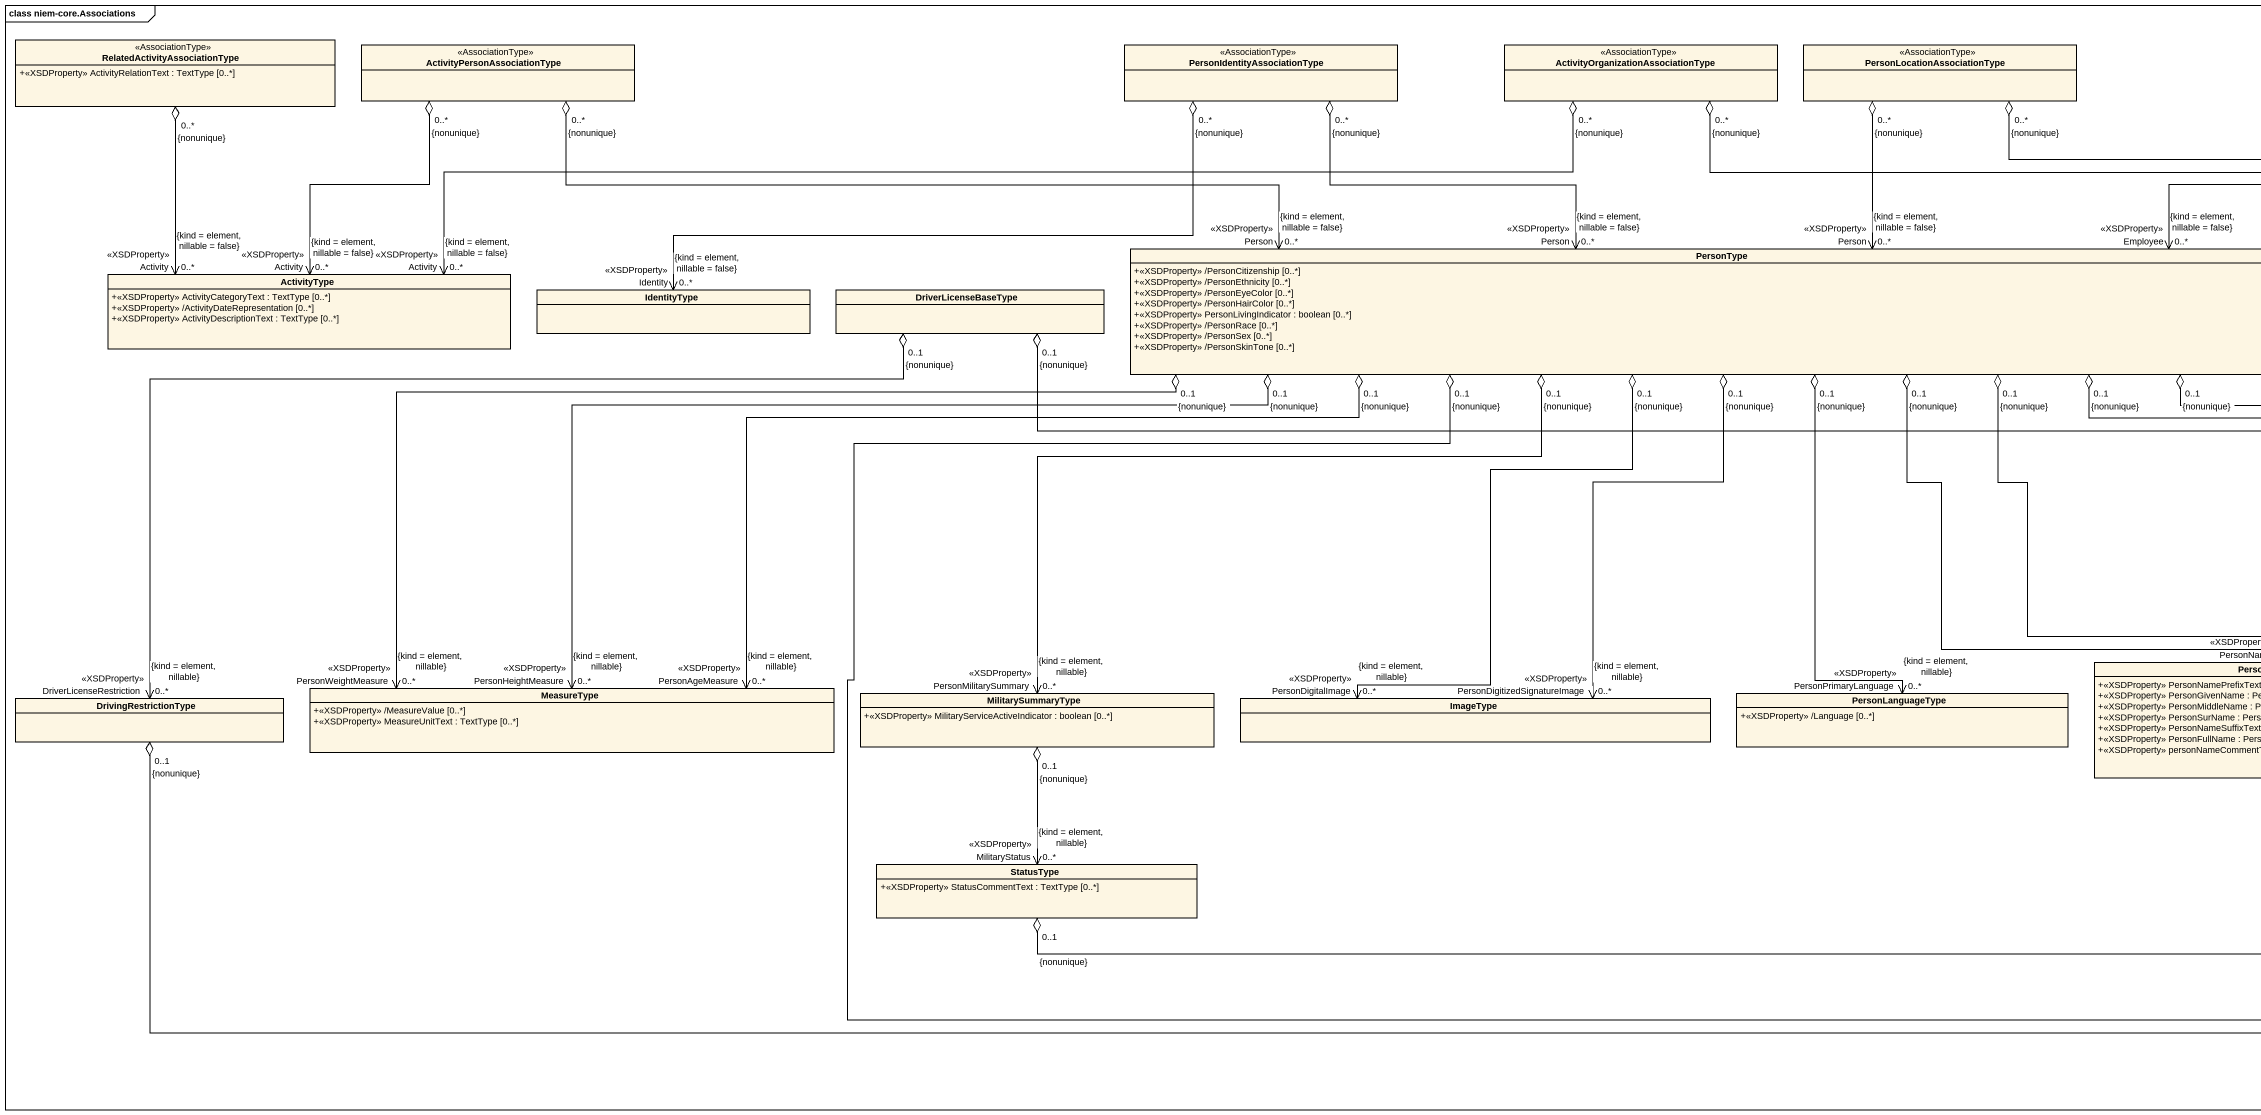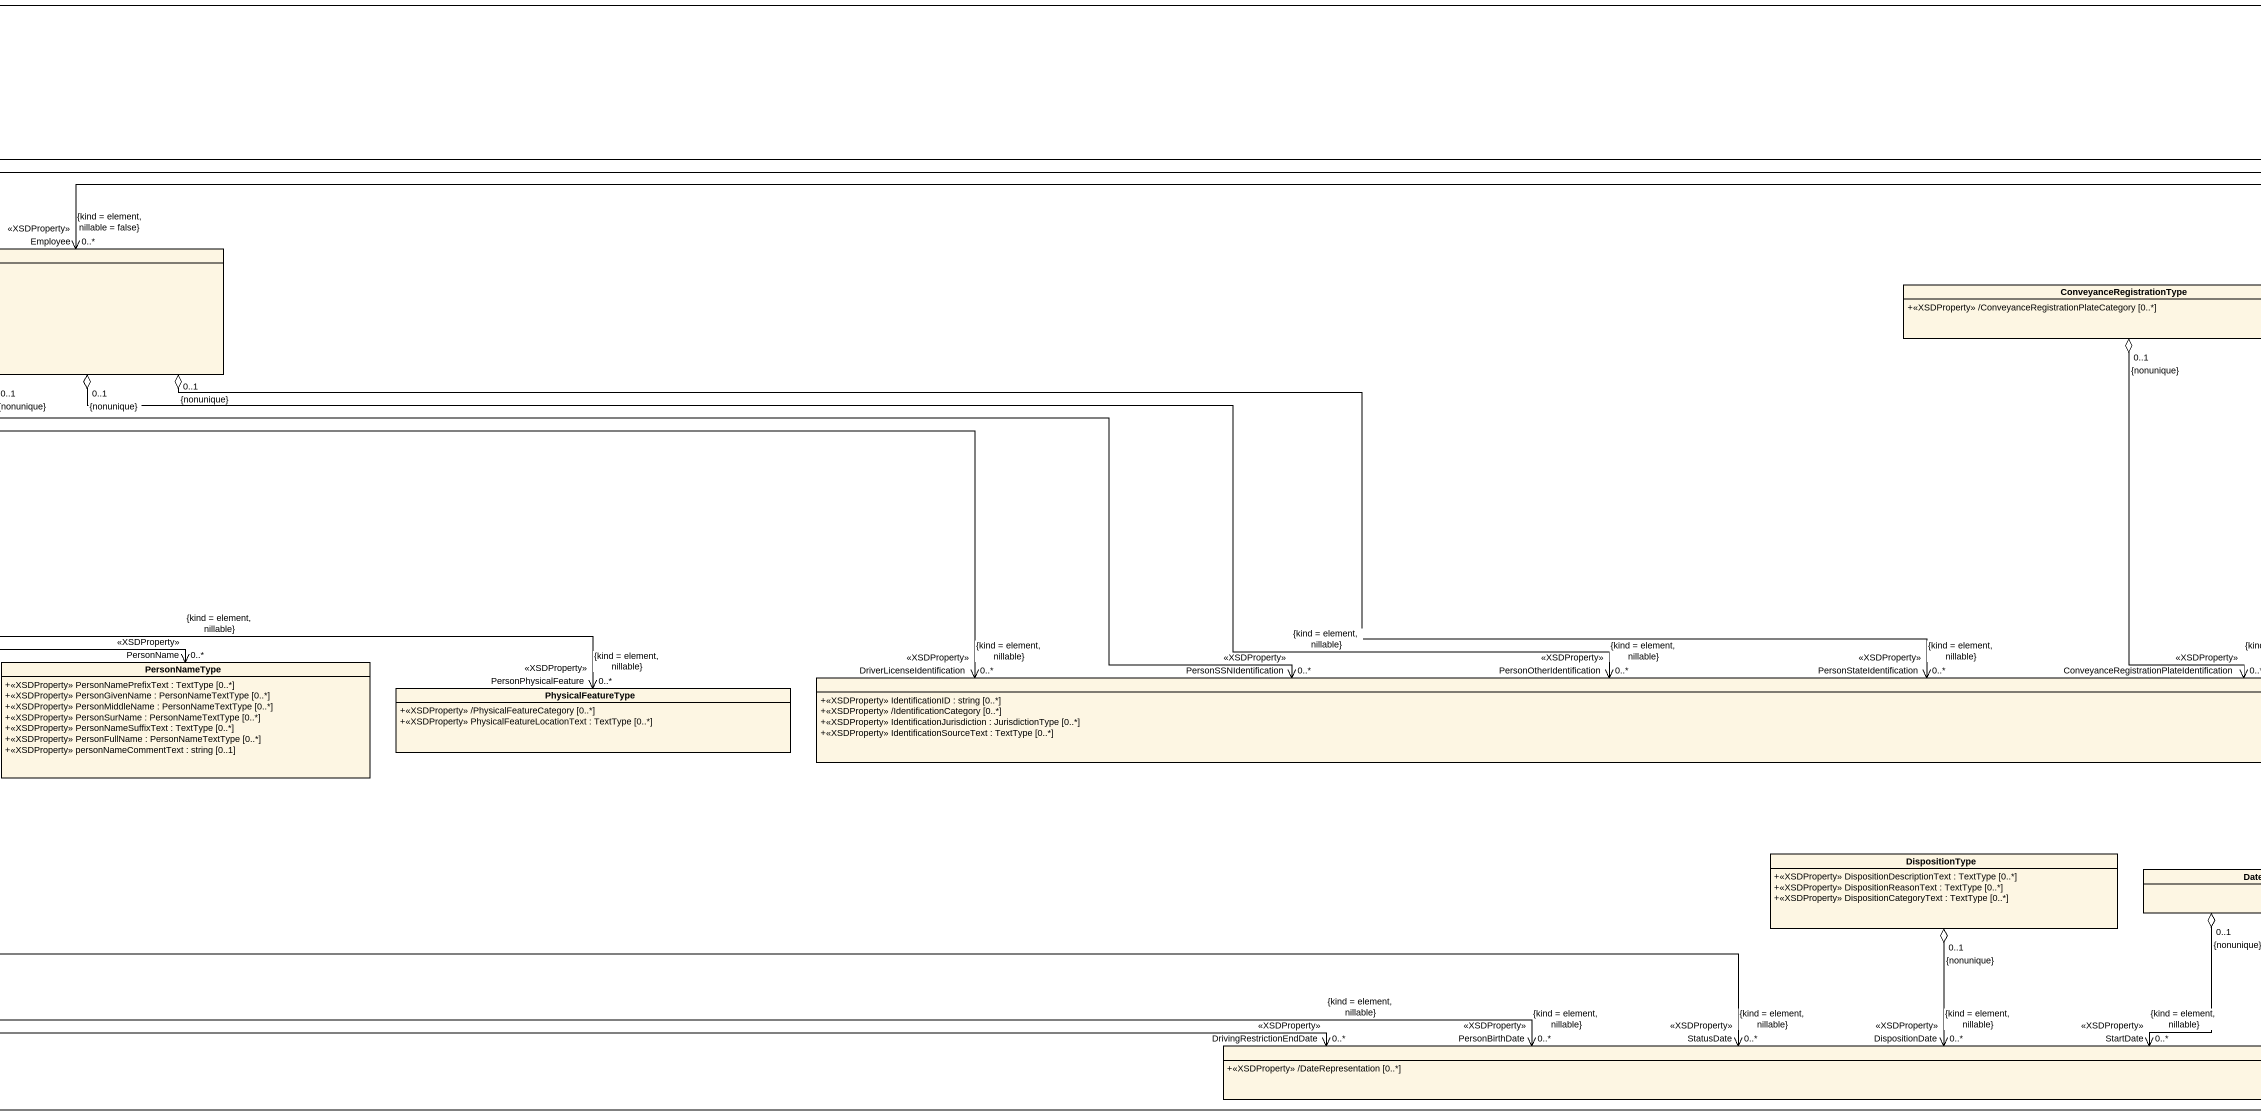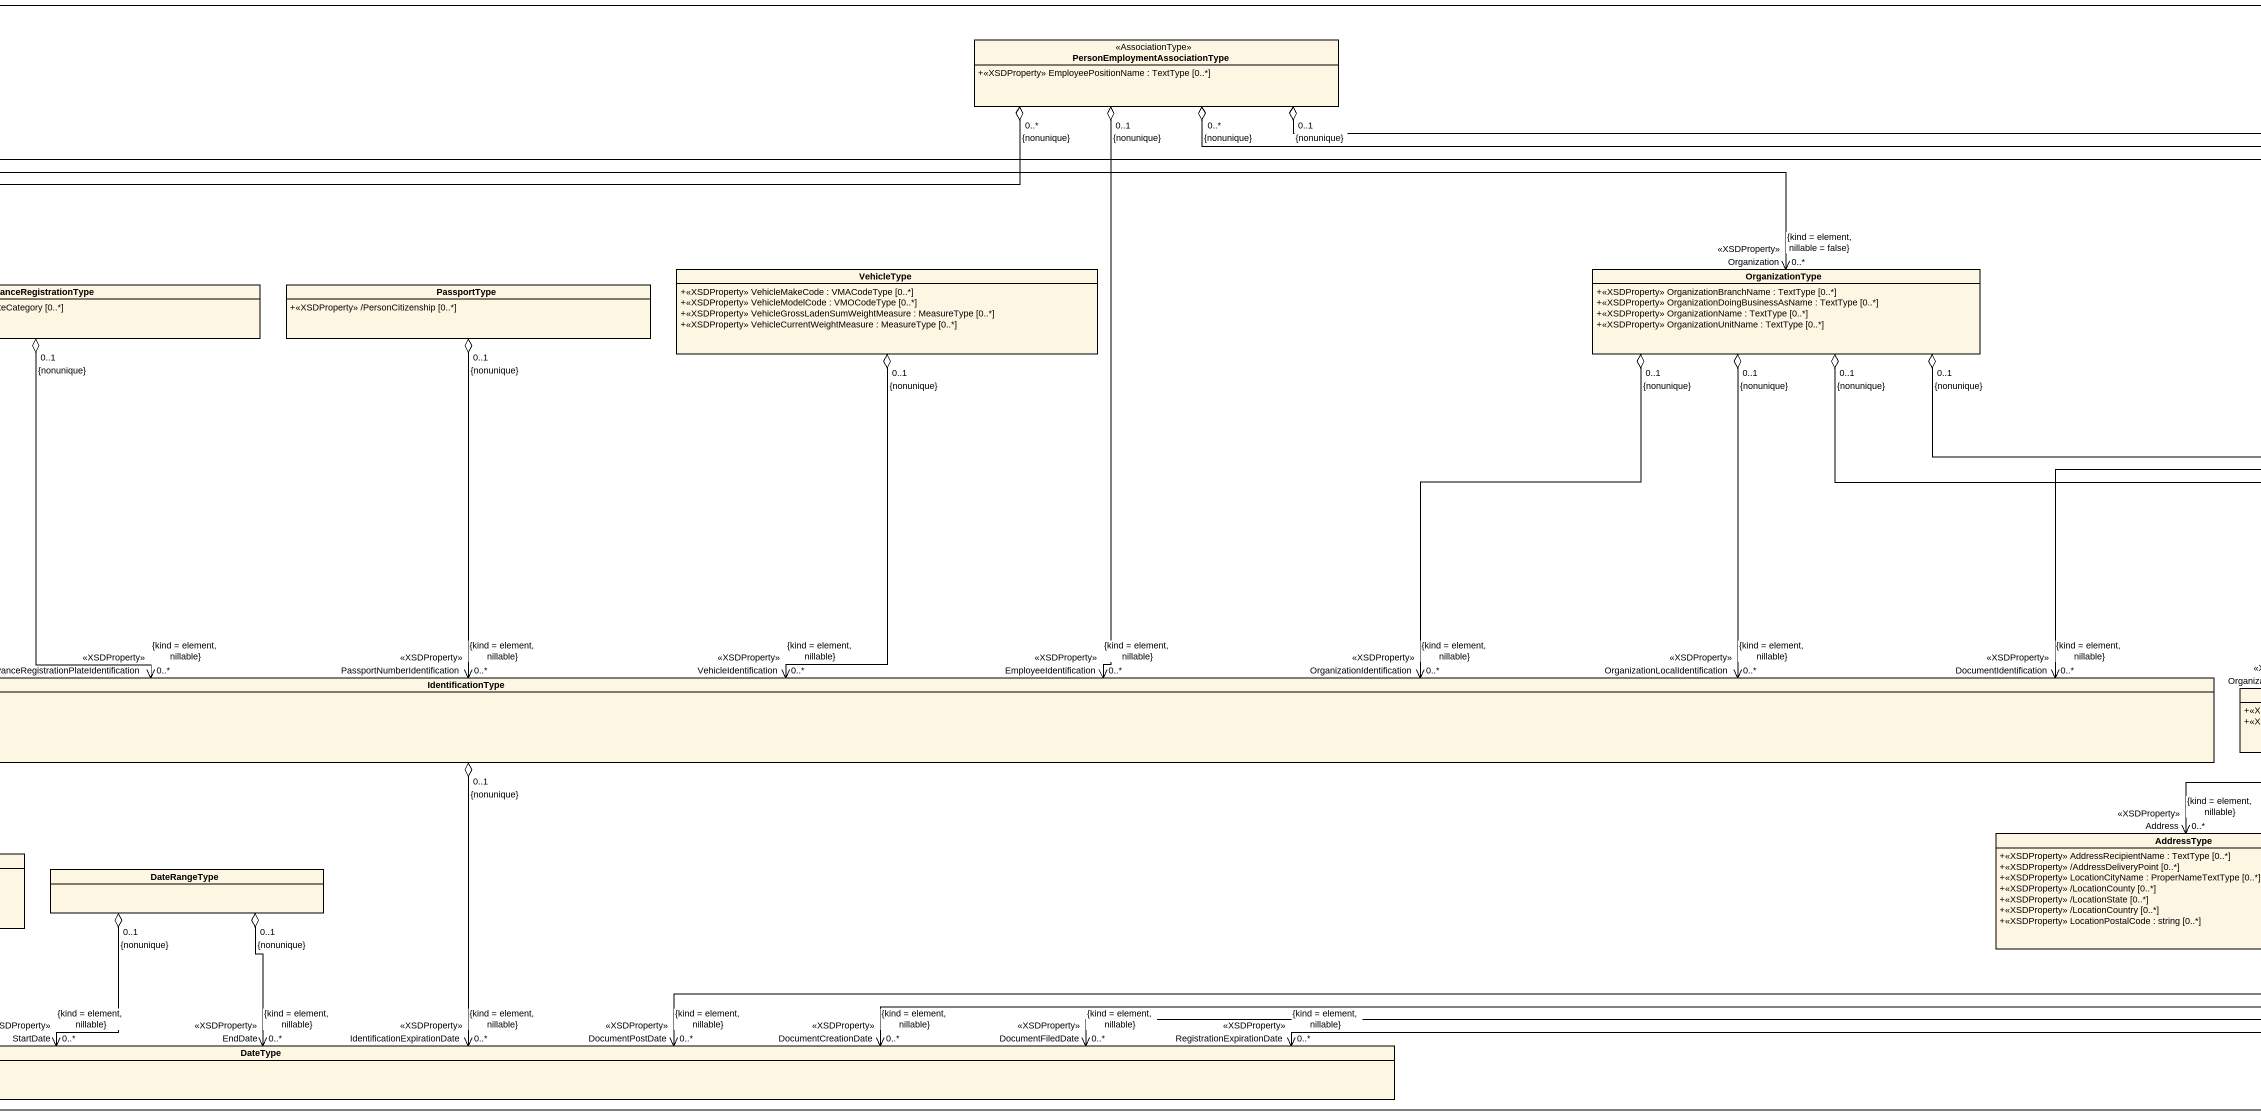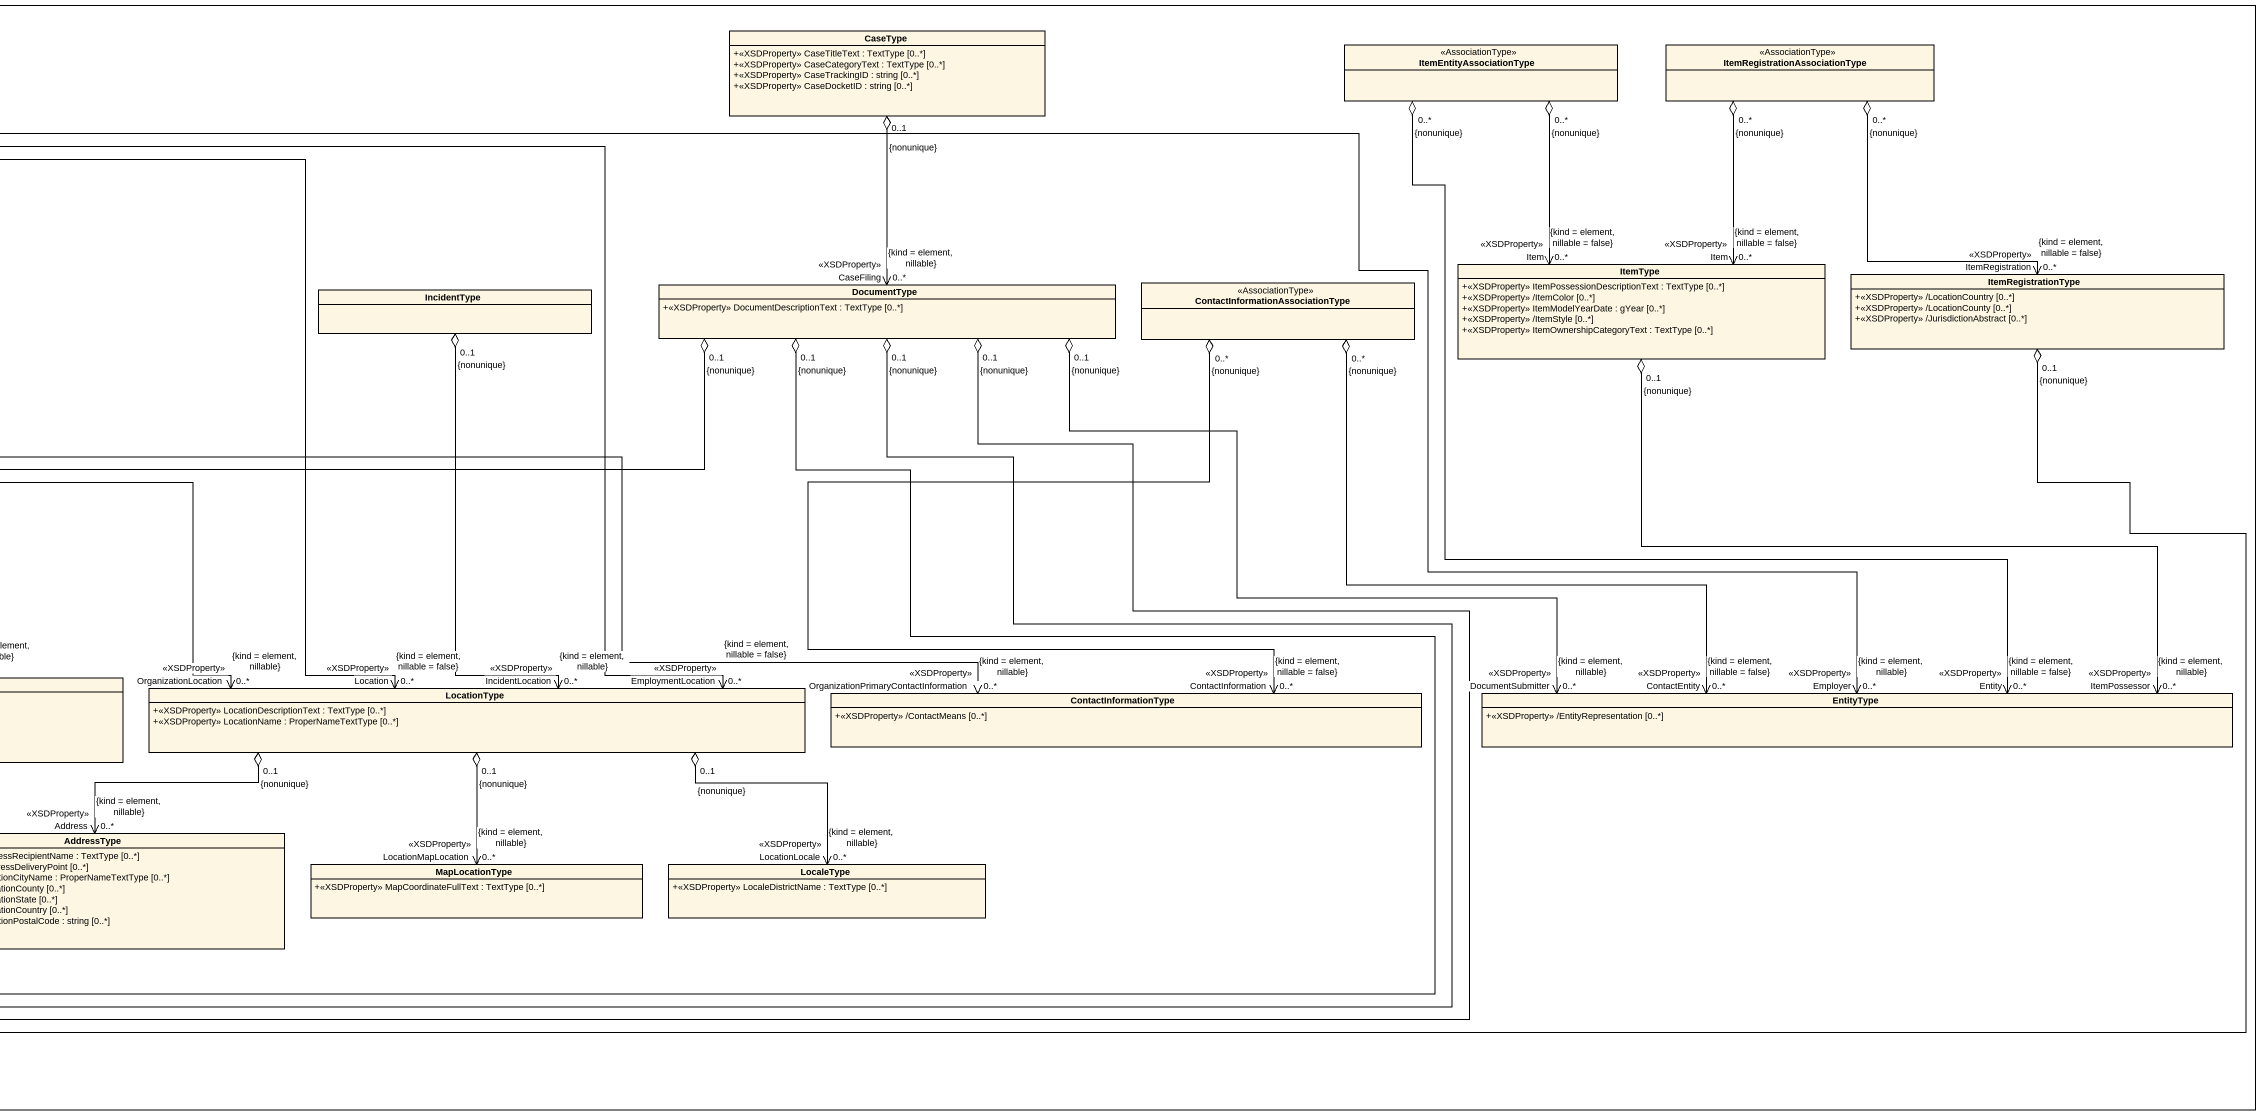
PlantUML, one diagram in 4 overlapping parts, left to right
@startuml
mainframe class niem-core.Associations
hide circle
hide empty members
skinparam classAttributeIconSize 0
class "RelatedActivityAssociationType" as RelatedActivityAssociationTy <<AssociationType>> {
  +<<XSDProperty>> ActivityRelationText : TextType [0..*]
}
class "PersonEmploymentAssociationType" as PersonEmploymentAssociationT <<AssociationType>> {
  +<<XSDProperty>> EmployeePositionName : TextType [0..*]
}
class CaseType {
  +<<XSDProperty>> CaseTitleText : TextType [0..*]
  +<<XSDProperty>> CaseCategoryText : TextType [0..*]
  +<<XSDProperty>> CaseTrackingID : string [0..*]
  +<<XSDProperty>> CaseDocketID : string [0..*]
}
class "ActivityPersonAssociationType" as ActivityPersonAssociationTyp <<AssociationType>>
class "PersonIdentityAssociationType" as PersonIdentityAssociationTyp <<AssociationType>>
class "ActivityOrganizationAssociationType" as ActivityOrganizationAssociat <<AssociationType>>
class "PersonLocationAssociationType" as PersonLocationAssociationTyp <<AssociationType>>
class ItemEntityAssociationType <<AssociationType>>
class "ItemRegistrationAssociationType" as ItemRegistrationAssociationT <<AssociationType>>
class PersonType {
  +<<XSDProperty>> /PersonCitizenship [0..*]
  +<<XSDProperty>> /PersonEthnicity [0..*]
  +<<XSDProperty>> /PersonEyeColor [0..*]
  +<<XSDProperty>> /PersonHairColor [0..*]
  +<<XSDProperty>> PersonLivingIndicator : boolean [0..*]
  +<<XSDProperty>> /PersonRace [0..*]
  +<<XSDProperty>> /PersonSex [0..*]
  +<<XSDProperty>> /PersonSkinTone [0..*]
}
class VehicleType {
  +<<XSDProperty>> VehicleMakeCode : VMACodeType [0..*]
  +<<XSDProperty>> VehicleModelCode : VMOCodeType [0..*]
  +<<XSDProperty>> VehicleGrossLadenSumWeightMeasure : MeasureType [0..*]
  +<<XSDProperty>> VehicleCurrentWeightMeasure : MeasureType [0..*]
}
class OrganizationType {
  +<<XSDProperty>> OrganizationBranchName : TextType [0..*]
  +<<XSDProperty>> OrganizationDoingBusinessAsName : TextType [0..*]
  +<<XSDProperty>> OrganizationName : TextType [0..*]
  +<<XSDProperty>> OrganizationUnitName : TextType [0..*]
}
class ItemType {
  +<<XSDProperty>> ItemPossessionDescriptionText : TextType [0..*]
  +<<XSDProperty>> /ItemColor [0..*]
  +<<XSDProperty>> ItemModelYearDate : gYear [0..*]
  +<<XSDProperty>> /ItemStyle [0..*]
  +<<XSDProperty>> ItemOwnershipCategoryText : TextType [0..*]
}
class ActivityType {
  +<<XSDProperty>> ActivityCategoryText : TextType [0..*]
  +<<XSDProperty>> /ActivityDateRepresentation [0..*]
  +<<XSDProperty>> ActivityDescriptionText : TextType [0..*]
}
class IdentityType
class DriverLicenseBaseType
class ConveyanceRegistrationType {
  +<<XSDProperty>> /ConveyanceRegistrationPlateCategory [0..*]
}
class PassportType {
  +<<XSDProperty>> /PersonCitizenship [0..*]
}
class IncidentType
class DocumentType {
  +<<XSDProperty>> DocumentDescriptionText : TextType [0..*]
}
class "ContactInformationAssociationType" as ContactInformationAssociatio <<AssociationType>>
class ItemRegistrationType {
  +<<XSDProperty>> /LocationCountry [0..*]
  +<<XSDProperty>> /LocationCounty [0..*]
  +<<XSDProperty>> /JurisdictionAbstract [0..*]
}
class DrivingRestrictionType
class MeasureType {
  +<<XSDProperty>> /MeasureValue [0..*]
  +<<XSDProperty>> MeasureUnitText : TextType [0..*]
}
class MilitarySummaryType {
  +<<XSDProperty>> MilitaryServiceActiveIndicator : boolean [0..*]
}
class ImageType
class PersonLanguageType {
  +<<XSDProperty>> /Language [0..*]
}
class PersonNameType {
  +<<XSDProperty>> PersonNamePrefixText : TextType [0..*]
  +<<XSDProperty>> PersonGivenName : PersonNameTextType [0..*]
  +<<XSDProperty>> PersonMiddleName : PersonNameTextType [0..*]
  +<<XSDProperty>> PersonSurName : PersonNameTextType [0..*]
  +<<XSDProperty>> PersonNameSuffixText : TextType [0..*]
  +<<XSDProperty>> PersonFullName : PersonNameTextType [0..*]
  +<<XSDProperty>> personNameCommentText : string [0..1]
}
class PhysicalFeatureType {
  +<<XSDProperty>> /PhysicalFeatureCategory [0..*]
  +<<XSDProperty>> PhysicalFeatureLocationText : TextType [0..*]
}
class IdentificationType {
  +<<XSDProperty>> IdentificationID : string [0..*]
  +<<XSDProperty>> /IdentificationCategory [0..*]
  +<<XSDProperty>> IdentificationJurisdiction : JurisdictionType [0..*]
  +<<XSDProperty>> IdentificationSourceText : TextType [0..*]
}
class LocationType {
  +<<XSDProperty>> LocationDescriptionText : TextType [0..*]
  +<<XSDProperty>> LocationName : ProperNameTextType [0..*]
}
class ContactInformationType {
  +<<XSDProperty>> /ContactMeans [0..*]
}
class EntityType {
  +<<XSDProperty>> /EntityRepresentation [0..*]
}
class AddressType {
  +<<XSDProperty>> AddressRecipientName : TextType [0..*]
  +<<XSDProperty>> /AddressDeliveryPoint [0..*]
  +<<XSDProperty>> LocationCityName : ProperNameTextType [0..*]
  +<<XSDProperty>> /LocationCounty [0..*]
  +<<XSDProperty>> /LocationState [0..*]
  +<<XSDProperty>> /LocationCountry [0..*]
  +<<XSDProperty>> LocationPostalCode : string [0..*]
}
class StatusType {
  +<<XSDProperty>> StatusCommentText : TextType [0..*]
}
class DispositionType {
  +<<XSDProperty>> DispositionDescriptionText : TextType [0..*]
  +<<XSDProperty>> DispositionReasonText : TextType [0..*]
  +<<XSDProperty>> DispositionCategoryText : TextType [0..*]
}
class DateRangeType
class MapLocationType {
  +<<XSDProperty>> MapCoordinateFullText : TextType [0..*]
}
class LocaleType {
  +<<XSDProperty>> LocaleDistrictName : TextType [0..*]
}
class DateType {
  +<<XSDProperty>> /DateRepresentation [0..*]
}
RelatedActivityAssociationTy "0..*\n{nonunique}" o--> "Activity\n<<XSDProperty>>\n0..*\n{kind = element, nillable = false}" ActivityType
PersonEmploymentAssociationT "0..*\n{nonunique}" o-left-> "Employee\n<<XSDProperty>>\n0..*\n{kind = element, nillable = false}" PersonType
PersonEmploymentAssociationT "0..1\n{nonunique}" o--> "EmployeeIdentification\n<<XSDProperty>>\n0..*\n{kind = element, nillable}" IdentificationType
PersonEmploymentAssociationT "0..*\n{nonunique}" o-right-> "EmploymentLocation\n<<XSDProperty>>\n0..*\n{kind = element, nillable = false}" LocationType
PersonEmploymentAssociationT "0..1\n{nonunique}" o-right-> "Employer\n<<XSDProperty>>\n0..*\n{kind = element, nillable}" EntityType
CaseType "0..1\n{nonunique}" o--> "CaseFiling\n<<XSDProperty>>\n0..*\n{kind = element, nillable}" DocumentType
ActivityPersonAssociationTyp "0..*\n{nonunique}" o-right-> "Person\n<<XSDProperty>>\n0..*\n{kind = element, nillable = false}" PersonType
ActivityPersonAssociationTyp "0..*\n{nonunique}" o--> "Activity\n<<XSDProperty>>\n0..*\n{kind = element, nillable = false}" ActivityType
PersonIdentityAssociationTyp "0..*\n{nonunique}" o-right-> "Person\n<<XSDProperty>>\n0..*\n{kind = element, nillable = false}" PersonType
PersonIdentityAssociationTyp "0..*\n{nonunique}" o-left-> "Identity\n<<XSDProperty>>\n0..*\n{kind = element, nillable = false}" IdentityType
ActivityOrganizationAssociat "0..*\n{nonunique}" o-right-> "Organization\n<<XSDProperty>>\n0..*\n{kind = element, nillable = false}" OrganizationType
ActivityOrganizationAssociat "0..*\n{nonunique}" o-left-> "Activity\n<<XSDProperty>>\n0..*\n{kind = element, nillable = false}" ActivityType
PersonLocationAssociationTyp "0..*\n{nonunique}" o--> "Person\n<<XSDProperty>>\n0..*\n{kind = element, nillable = false}" PersonType
PersonLocationAssociationTyp "0..*\n{nonunique}" o-right-> "Location\n<<XSDProperty>>\n0..*\n{kind = element, nillable = false}" LocationType
ItemEntityAssociationType "0..*\n{nonunique}" o--> "Item\n<<XSDProperty>>\n0..*\n{kind = element, nillable = false}" ItemType
ItemEntityAssociationType "0..*\n{nonunique}" o--> "Entity\n<<XSDProperty>>\n0..*\n{kind = element, nillable = false}" EntityType
ItemRegistrationAssociationT "0..*\n{nonunique}" o--> "Item\n<<XSDProperty>>\n0..*\n{kind = element, nillable = false}" ItemType
ItemRegistrationAssociationT "0..*\n{nonunique}" o--> "ItemRegistration\n<<XSDProperty>>\n0..*\n{kind = element, nillable = false}" ItemRegistrationType
PersonType "0..1\n{nonunique}" o-left-> "PersonWeightMeasure\n<<XSDProperty>>\n0..*\n{kind = element, nillable}" MeasureType
PersonType "0..1\n{nonunique}" o-left-> "PersonHeightMeasure\n<<XSDProperty>>\n0..*\n{kind = element, nillable}" MeasureType
PersonType "0..1\n{nonunique}" o-left-> "PersonAgeMeasure\n<<XSDProperty>>\n0..*\n{kind = element, nillable}" MeasureType
PersonType "0..1\n{nonunique}" o-left-> "PersonMilitarySummary\n<<XSDProperty>>\n0..*\n{kind = element, nillable}" MilitarySummaryType
PersonType "0..1\n{nonunique}" o--> "PersonDigitalImage\n<<XSDProperty>>\n0..*\n{kind = element, nillable}" ImageType
PersonType "0..1\n{nonunique}" o--> "PersonDigitizedSignatureImage\n<<XSDProperty>>\n0..*\n{kind = element, nillable}" ImageType
PersonType "0..1\n{nonunique}" o--> "PersonPrimaryLanguage\n<<XSDProperty>>\n0..*\n{kind = element, nillable}" PersonLanguageType
PersonType "0..1\n{nonunique}" o--> "PersonName\n<<XSDProperty>>\n0..*\n{kind = element, nillable}" PersonNameType
PersonType "0..1\n{nonunique}" o-right-> "PersonPhysicalFeature\n<<XSDProperty>>\n0..*\n{kind = element, nillable}" PhysicalFeatureType
PersonType "0..1\n{nonunique}" o-right-> "PersonSSNIdentification\n<<XSDProperty>>\n0..*\n{kind = element, nillable}" IdentificationType
PersonType "0..1\n{nonunique}" o-right-> "PersonOtherIdentification\n<<XSDProperty>>\n0..*\n{kind = element, nillable}" IdentificationType
PersonType "0..1\n{nonunique}" o-right-> "PersonStateIdentification\n<<XSDProperty>>\n0..*\n{kind = element, nillable}" IdentificationType
PersonType "0..1\n{nonunique}" o-right-> "PersonBirthDate\n<<XSDProperty>>\n0..*\n{kind = element, nillable}" DateType
VehicleType "0..1\n{nonunique}" o--> "VehicleIdentification\n<<XSDProperty>>\n0..*\n{kind = element, nillable}" IdentificationType
OrganizationType "0..1\n{nonunique}" o-left-> "OrganizationIdentification\n<<XSDProperty>>\n0..*\n{kind = element, nillable}" IdentificationType
OrganizationType "0..1\n{nonunique}" o-left-> "OrganizationLocalIdentification\n<<XSDProperty>>\n0..*\n{kind = element, nillable}" IdentificationType
OrganizationType "0..1\n{nonunique}" o-right-> "OrganizationLocation\n<<XSDProperty>>\n0..*\n{kind = element, nillable}" LocationType
OrganizationType "0..1\n{nonunique}" o-right-> "OrganizationPrimaryContactInformation\n<<XSDProperty>>\n0..*\n{kind = element, nillable}" ContactInformationType
ItemType "0..1\n{nonunique}" o--> "ItemPossessor\n<<XSDProperty>>\n0..*\n{kind = element, nillable}" EntityType
DriverLicenseBaseType "0..1\n{nonunique}" o-left-> "DriverLicenseRestriction\n<<XSDProperty>>\n0..*\n{kind = element, nillable}" DrivingRestrictionType
DriverLicenseBaseType "0..1\n{nonunique}" o-right-> "DriverLicenseIdentification\n<<XSDProperty>>\n0..*\n{kind = element, nillable}" IdentificationType
ConveyanceRegistrationType "0..1\n{nonunique}" o--> "ConveyanceRegistrationPlateIdentification\n<<XSDProperty>>\n0..*\n{kind = element, nillable}" IdentificationType
PassportType "0..1\n{nonunique}" o--> "PassportNumberIdentification\n<<XSDProperty>>\n0..*\n{kind = element, nillable}" IdentificationType
IncidentType "0..1\n{nonunique}" o--> "IncidentLocation\n<<XSDProperty>>\n0..*\n{kind = element, nillable}" LocationType
DocumentType "0..1\n{nonunique}" o-left-> "DocumentIdentification\n<<XSDProperty>>\n0..*\n{kind = element, nillable}" IdentificationType
DocumentType "0..1\n{nonunique}" o-right-> "DocumentSubmitter\n<<XSDProperty>>\n0..*\n{kind = element, nillable}" EntityType
DocumentType "0..1\n{nonunique}" o-left-> "DocumentCreationDate\n<<XSDProperty>>\n0..*\n{kind = element, nillable}" DateType
DocumentType "0..1\n{nonunique}" o-left-> "DocumentFiledDate\n<<XSDProperty>>\n0..*\n{kind = element, nillable}" DateType
DocumentType "0..1\n{nonunique}" o-left-> "DocumentPostDate\n<<XSDProperty>>\n0..*\n{kind = element, nillable}" DateType
ContactInformationAssociatio "0..*\n{nonunique}" o--> "ContactInformation\n<<XSDProperty>>\n0..*\n{kind = element, nillable = false}" ContactInformationType
ContactInformationAssociatio "0..*\n{nonunique}" o--> "ContactEntity\n<<XSDProperty>>\n0..*\n{kind = element, nillable = false}" EntityType
ItemRegistrationType "0..1\n{nonunique}" o-left-> "RegistrationExpirationDate\n<<XSDProperty>>\n0..*\n{kind = element, nillable}" DateType
DrivingRestrictionType "0..1\n{nonunique}" o-right-> "DrivingRestrictionEndDate\n<<XSDProperty>>\n0..*\n{kind = element, nillable}" DateType
MilitarySummaryType "0..1\n{nonunique}" o--> "MilitaryStatus\n<<XSDProperty>>\n0..*\n{kind = element, nillable}" StatusType
IdentificationType "0..1\n{nonunique}" o--> "IdentificationExpirationDate\n<<XSDProperty>>\n0..*\n{kind = element, nillable}" DateType
LocationType "0..1\n{nonunique}" o-left-> "Address\n<<XSDProperty>>\n0..*\n{kind = element, nillable}" AddressType
LocationType "0..1\n{nonunique}" o--> "LocationMapLocation\n<<XSDProperty>>\n0..*\n{kind = element, nillable}" MapLocationType
LocationType "0..1\n{nonunique}" o-right-> "LocationLocale\n<<XSDProperty>>\n0..*\n{kind = element, nillable}" LocaleType
StatusType "0..1\n{nonunique}" o-right-> "StatusDate\n<<XSDProperty>>\n0..*\n{kind = element, nillable}" DateType
DispositionType "0..1\n{nonunique}" o-right-> "DispositionDate\n<<XSDProperty>>\n0..*\n{kind = element, nillable}" DateType
DateRangeType "0..1\n{nonunique}" o--> "StartDate\n<<XSDProperty>>\n0..*\n{kind = element, nillable}" DateType
DateRangeType "0..1\n{nonunique}" o--> "EndDate\n<<XSDProperty>>\n0..*\n{kind = element, nillable}" DateType
@enduml
